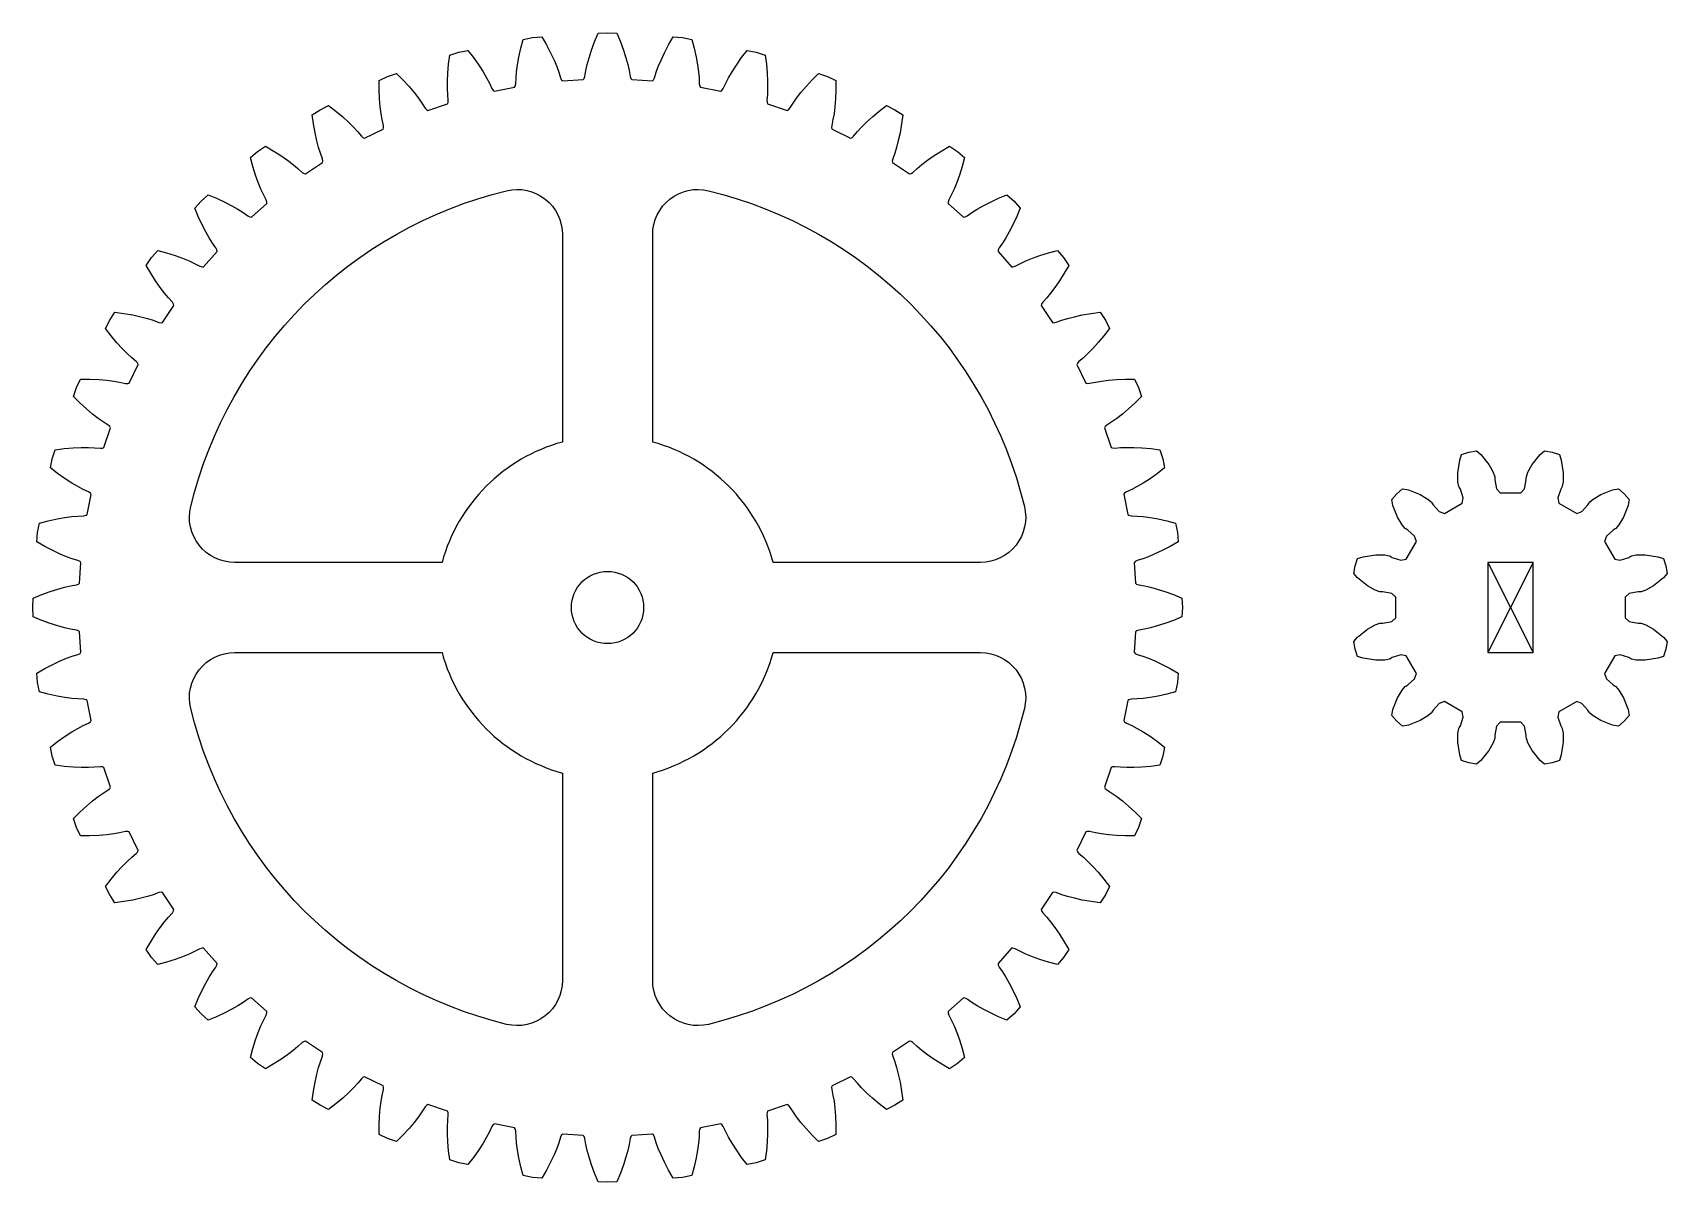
# Model space of a CAD drawing. Header units: millimetres. Extents: x -64 to 117, y -64 to 64.
import ezdxf

# ---------------------------------------------------------------- set-up
doc = ezdxf.new("R2010")
doc.units = ezdxf.units.MM
doc.layers.get('0').update_dxf_attribs({"linetype": 'CONTINUOUS'})

msp = doc.modelspace()

# ---------------------------------------------------------------- linework, layer by layer
for p, q in [((102.5, 5), (97.5, 5)), ((97.5, 5), (97.5, -5)), ((102.5, 5), (97.5, -5)), ((97.5, 5), (102.5, -5)), ((102.5, -5), (102.5, 5)), ((97.5, -5), (102.5, -5))]:
    msp.add_line(p, q)
for points in [[(61.427961, 6.304764), (60.622631, 5.926991), (59.903221, 5.62706), (59.274791, 5.396687), (58.645501, 5.196689), (58.421311, 5.083817), (58.318481, 4.966369), (58.467411, 2.694127), (58.584691, 2.591098), (58.821691, 2.508468), (59.471711, 2.392316), (60.124831, 2.245948), (60.877231, 2.042484), (61.724991, 1.773032), (62.663561, 1.428968), (63.593131, 1.041433), (63.661231, 0.002917), (63.593131, -1.035599), (62.663561, -1.423134), (61.724991, -1.767199), (60.877231, -2.036624), (60.124831, -2.240088), (59.471711, -2.386456), (58.821691, -2.502634), (58.584691, -2.585264), (58.467411, -2.688293), (58.318481, -4.960534), (58.421311, -5.077983), (58.645501, -5.190854), (59.274791, -5.390853), (59.903221, -5.621225), (60.622631, -5.921157), (61.427961, -6.298929), (62.313601, -6.762558), (63.184631, -7.268124), (63.116531, -8.30664), (62.913501, -9.327376), (62.913611, -9.328673), (61.941411, -9.591563), (60.965951, -9.810188), (60.090281, -9.966662), (59.317761, -10.070167), (58.651121, -10.130047), (57.991511, -10.160367), (57.745741, -10.211357), (57.616021, -10.298197), (57.171781, -12.531573), (57.258381, -12.661423), (57.465931, -12.802583), (58.063731, -13.083013), (58.656711, -13.393453), (59.330821, -13.784713), (60.079951, -14.264383), (60.897491, -14.839633), (61.695081, -15.454583), (61.492051, -16.475313), (61.157511, -17.460833), (60.159311, -17.594583), (59.163671, -17.683983), (58.275061, -17.724783), (57.495641, -17.727783), (56.826891, -17.700083), (56.168961, -17.644083), (55.918641, -17.662583), (55.778701, -17.731783), (55.046741, -19.888053), (55.115641, -20.028103), (55.302991, -20.195163), (55.859071, -20.551213), (56.406461, -20.936393), (57.023731, -21.412293), (57.703841, -21.985643), (58.439311, -22.662693), (59.149811, -23.376453), (58.815281, -24.361973), (58.354971, -25.295373), (57.347851, -25.298373), (56.349051, -25.257073), (55.462721, -25.181573), (54.689731, -25.081573), (54.030311, -24.966883), (53.385331, -24.825433), (53.134741, -24.811133), (52.986961, -24.861433), (51.979821, -26.903723), (52.029821, -27.051573), (52.193751, -27.241653), (52.698611, -27.667263), (53.191041, -28.120573), (53.740911, -28.672963), (54.340371, -29.330193), (54.981171, -30.097453), (55.592431, -30.897853), (55.132121, -31.831273), (54.553911, -32.696623), (53.555111, -32.567453), (52.570251, -32.396133), (51.701351, -32.205603), (50.948021, -32.005603), (50.309221, -31.805793), (49.688211, -31.581373), (49.441641, -31.534473), (49.288561, -31.565073), (48.023471, -33.458433), (48.053771, -33.611573), (48.191491, -33.821413), (48.636471, -34.309253), (49.065521, -34.822963), (49.538591, -35.442433), (50.047131, -36.172263), (50.582301, -37.016603), (51.083861, -37.889933), (50.505651, -38.755283), (49.819441, -39.537763), (48.846041, -39.279343), (47.891971, -38.980923), (47.055381, -38.678603), (46.334591, -38.381983), (45.727341, -38.100513), (45.140941, -37.796963), (44.902601, -37.718263), (44.746841, -37.728563), (43.245431, -39.440583), (43.255531, -39.596363), (43.364701, -39.822373), (43.742191, -40.364163), (44.100521, -40.929473), (44.488681, -41.605373), (44.897611, -42.395343), (45.317991, -43.302303), (45.701261, -44.233643), (45.015061, -45.016113), (44.232591, -45.702313), (43.301241, -45.319063), (42.394281, -44.898673), (41.604311, -44.489733), (40.928411, -44.101583), (40.363091, -43.743263), (39.821321, -43.365753), (39.595301, -43.256613), (39.439521, -43.246513), (37.727501, -44.747923), (37.717101, -44.903683), (37.795801, -45.142023), (38.099351, -45.728413), (38.380821, -46.335663), (38.677441, -47.056463), (38.979751, -47.893053), (39.278161, -48.847113), (39.536591, -49.820513), (38.754121, -50.506733), (37.888771, -51.084933), (37.015431, -50.583383), (36.171101, -50.048213), (35.441261, -49.539663), (34.821801, -49.066613), (34.308091, -48.637563), (33.820231, -48.192563), (33.610391, -48.054843), (33.457261, -48.024543), (31.563911, -49.289643), (31.533311, -49.442713), (31.580211, -49.689303), (31.804631, -50.310303), (32.004431, -50.949083), (32.204431, -51.702433), (32.394961, -52.571323), (32.566291, -53.556183), (32.695441, -54.554993), (31.830101, -55.133213), (30.896691, -55.593503), (30.096281, -54.982233), (29.329031, -54.341443), (28.671811, -53.742003), (28.119401, -53.192123), (27.666081, -52.699673), (27.240481, -52.194823), (27.050421, -52.030893), (26.902551, -51.980893), (24.860271, -52.988033), (24.809971, -53.135803), (24.824371, -53.386393), (24.965801, -54.031393), (25.080511, -54.690783), (25.180511, -55.463793), (25.256011, -56.350123), (25.297311, -57.348923), (25.295311, -58.356033), (24.361901, -58.816353), (23.376401, -59.150893), (22.662621, -58.440383), (21.985573, -57.704923), (21.412222, -57.024803), (20.936315, -56.407533), (20.55115, -55.860143), (20.195086, -55.304063), (20.028045, -55.116713), (19.887977, -55.047813), (17.731711, -55.779773), (17.662541, -55.919713), (17.644071, -56.170043), (17.700111, -56.827953), (17.727771, -57.496713), (17.725971, -58.276123), (17.685121, -59.164723), (17.595711, -60.160383), (17.46196, -61.158573), (16.476452, -61.493113), (15.45571, -61.696153), (14.840778, -60.898563), (14.26552, -60.081033), (13.785846, -59.331893), (13.394581, -58.657783), (13.08416, -58.064803), (12.803725, -57.467003), (12.662567, -57.259463), (12.532693, -57.172863), (10.299335, -57.617103), (10.212495, -57.746823), (10.161505, -57.992593), (10.131185, -58.652203), (10.071315, -59.318853), (9.967803, -60.091383), (9.811322, -60.967043), (9.592714, -61.942513), (9.329817, -62.914693), (8.309074, -63.117733), (7.270563, -63.185833), (6.764999, -62.314803), (6.301373, -61.429163), (5.923584, -60.623823), (5.623655, -59.904413), (5.393289, -59.275983), (5.193283, -58.646693), (5.080422, -58.422513), (4.962964, -58.319673), (2.690727, -58.468603), (2.587696, -58.585893), (2.505066, -58.822883), (2.388909, -59.472913), (2.24254, -60.126033), (2.039079, -60.878433), (1.769639, -61.726183), (1.425579, -62.664763), (1.038033, -63.594323), (-0.000479, -63.662423), (-1.038991, -63.594323), (-1.426537, -62.664763), (-1.770597, -61.726183), (-2.040037, -60.878433), (-2.243498, -60.126033), (-2.389867, -59.472913), (-2.506024, -58.822883), (-2.588654, -58.585893), (-2.691685, -58.468603), (-4.963922, -58.319673), (-5.08138, -58.422513), (-5.194241, -58.646693), (-5.394247, -59.275983), (-5.624613, -59.904413), (-5.924542, -60.623823), (-6.302331, -61.429163), (-6.765957, -62.314803), (-7.271521, -63.185833), (-8.310032, -63.117733), (-9.330775, -62.914693), (-9.593672, -61.942513), (-9.81228, -60.967043), (-9.968761, -60.091383), (-10.072273, -59.318853), (-10.132143, -58.652203), (-10.162463, -57.992593), (-10.213453, -57.746823), (-10.300293, -57.617103), (-12.533651, -57.172863), (-12.663525, -57.259463), (-12.804683, -57.467003), (-13.085118, -58.064803), (-13.395539, -58.657783), (-13.786804, -59.331893), (-14.266478, -60.081033), (-14.841736, -60.898563), (-15.456668, -61.696153), (-16.47741, -61.493113), (-17.462918, -61.158573), (-17.596669, -60.160383), (-17.686079, -59.164723), (-17.726929, -58.276123), (-17.728729, -57.496713), (-17.701069, -56.827953), (-17.645029, -56.170043), (-17.663499, -55.919713), (-17.732669, -55.779773), (-19.888935, -55.047813), (-20.029003, -55.116713), (-20.196044, -55.304063), (-20.552108, -55.860143), (-20.937273, -56.407533), (-21.41318, -57.024803), (-21.986531, -57.704923), (-22.663579, -58.440383), (-23.377356, -59.150893), (-24.362864, -58.816353), (-25.296275, -58.356033), (-25.298575, -57.348923), (-25.257265, -56.350123), (-25.181775, -55.463793), (-25.081815, -54.690783), (-24.967105, -54.031393), (-24.82567, -53.386393), (-24.81131, -53.135803), (-24.86162, -52.988033), (-26.903898, -51.980893), (-27.051766, -52.030893), (-27.24183, -52.194823), (-27.66743, -52.699673), (-28.120749, -53.192123), (-28.673154, -53.742003), (-29.330374, -54.341443), (-30.097626, -54.982233), (-30.898035, -55.593503), (-31.831448, -55.133213), (-32.696792, -54.554993), (-32.567633, -53.556183), (-32.396307, -52.571323), (-32.205773, -51.702433), (-32.005774, -50.949083), (-31.805974, -50.310303), (-31.58156, -49.689303), (-31.53462, -49.442713), (-31.56521, -49.289643), (-33.458561, -48.024543), (-33.611694, -48.054843), (-33.821529, -48.192563), (-34.309387, -48.637563), (-34.823102, -49.066613), (-35.442555, -49.539663), (-36.172395, -50.048213), (-37.016725, -50.583383), (-37.890072, -51.084933), (-38.755416, -50.506733), (-39.537887, -49.820513), (-39.279463, -48.847113), (-38.981053, -47.893053), (-38.678734, -47.056463), (-38.382115, -46.335663), (-38.100646, -45.728413), (-37.797095, -45.142023), (-37.718375, -44.903683), (-37.728715, -44.747923), (-39.440739, -43.246513), (-39.59652, -43.256613), (-39.822538, -43.365753), (-40.364304, -43.743263), (-40.929626, -44.101583), (-41.605525, -44.489733), (-42.395499, -44.898673), (-43.302462, -45.319063), (-44.233803, -45.702313), (-45.016274, -45.016113), (-45.702482, -44.233643), (-45.319211, -43.302303), (-44.898826, -42.395343), (-44.489896, -41.605373), (-44.101734, -40.929473), (-43.743409, -40.364163), (-43.365914, -39.822373), (-43.256753, -39.596363), (-43.246673, -39.440583), (-44.748078, -37.728563), (-44.90384, -37.718263), (-45.142174, -37.796963), (-45.728576, -38.100513), (-46.335831, -38.381983), (-47.056615, -38.678603), (-47.893209, -38.980923), (-48.847283, -39.279343), (-49.820682, -39.537763), (-50.50689, -38.755283), (-51.085094, -37.889933), (-50.58354, -37.016603), (-50.048367, -36.172263), (-49.539825, -35.442433), (-49.06676, -34.822963), (-48.637709, -34.309253), (-48.19273, -33.821413), (-48.055004, -33.611573), (-48.024684, -33.458433), (-49.289782, -31.565073), (-49.442859, -31.534473), (-49.689429, -31.581373), (-50.310436, -31.805793), (-50.949238, -32.005603), (-51.70257, -32.205603), (-52.571467, -32.396133), (-53.556328, -32.567453), (-54.555133, -32.696623), (-55.133335, -31.831273), (-55.593644, -30.897853), (-54.982387, -30.097453), (-54.341585, -29.330193), (-53.742129, -28.672963), (-53.192256, -28.120573), (-52.699824, -27.667263), (-52.194973, -27.241653), (-52.031034, -27.051573), (-51.980984, -26.903723), (-52.988126, -24.861433), (-53.135901, -24.811133), (-53.386491, -24.825433), (-54.031476, -24.966883), (-54.690892, -25.081573), (-55.463885, -25.181573), (-56.350216, -25.257073), (-57.349015, -25.298373), (-58.356133, -25.295373), (-58.816439, -24.361973), (-59.150976, -23.376453), (-58.440472, -22.662693), (-57.705007, -21.985643), (-57.024895, -21.412293), (-56.407625, -20.936393), (-55.860234, -20.551213), (-55.304151, -20.195163), (-55.116807, -20.028103), (-55.047887, -19.888053), (-55.779841, -17.731783), (-55.919784, -17.662583), (-56.170104, -17.644083), (-56.828033, -17.700083), (-57.496778, -17.727783), (-58.276206, -17.724783), (-59.164809, -17.683983), (-60.160454, -17.594583), (-61.158653, -17.460833), (-61.49319, -16.475313), (-61.696226, -15.454583), (-60.898637, -14.839633), (-60.08109, -14.264383), (-59.331959, -13.784713), (-58.657851, -13.393453), (-58.06487, -13.083013), (-57.467067, -12.802583), (-57.259523, -12.661423), (-57.172913, -12.531573), (-57.617156, -10.298197), (-57.746873, -10.211357), (-57.992639, -10.160367), (-58.652254, -10.130047), (-59.31889, -10.070167), (-60.091415, -9.966662), (-60.967085, -9.810188), (-61.94254, -9.591563), (-62.914744, -9.328673), (-63.117783, -8.307937), (-63.185853, -7.269421), (-62.314821, -6.763855), (-61.429181, -6.300225), (-60.623851, -5.922453), (-59.904438, -5.622522), (-59.276013, -5.392149), (-58.646723, -5.19215), (-58.422528, -5.079279), (-58.319705, -4.961831), (-58.468637, -2.689589), (-58.585911, -2.58656), (-58.822916, -2.50393), (-59.472932, -2.387751), (-60.12605, -2.241384), (-60.878454, -2.037919), (-61.726208, -1.768494), (-62.664786, -1.42443), (-63.594354, -1.036895), (-63.662424, 0.001621), (-63.594354, 1.040137), (-62.664786, 1.427673), (-61.726208, 1.771737), (-60.878454, 2.041188), (-60.12605, 2.244653), (-59.472932, 2.39102), (-58.822916, 2.507173), (-58.585911, 2.589803), (-58.468637, 2.692832), (-58.319705, 4.965073), (-58.422528, 5.082522), (-58.646723, 5.195393), (-59.276013, 5.395392), (-59.904438, 5.625764), (-60.623851, 5.925696), (-61.429181, 6.303468), (-62.314821, 6.767097), (-63.185853, 7.272663), (-63.117783, 8.311179), (-62.914744, 9.331915), (-61.94254, 9.594832), (-60.967085, 9.813431), (-60.091415, 9.969905), (-59.31889, 10.07341), (-58.652254, 10.13329), (-57.992639, 10.16361), (-57.746873, 10.21459), (-57.617156, 10.30143), (-57.172913, 12.534804), (-57.259523, 12.664688), (-57.467067, 12.805844), (-58.06487, 13.086275), (-58.657851, 13.396685), (-59.331959, 13.78795), (-60.08109, 14.26764), (-60.898637, 14.842897), (-61.696226, 15.457815), (-61.49319, 16.478551), (-61.158653, 17.464071), (-60.160454, 17.597818), (-59.164809, 17.687218), (-58.276206, 17.728068), (-57.496778, 17.730668), (-56.828033, 17.703018), (-56.170104, 17.646978), (-55.919784, 17.665498), (-55.779841, 17.734658), (-55.047887, 19.890933), (-55.116807, 20.031004), (-55.304151, 20.198035), (-55.860234, 20.554111), (-56.407625, 20.939265), (-57.024895, 21.415171), (-57.705007, 21.988523), (-58.440472, 22.665566), (-59.150976, 23.379359), (-58.816439, 24.364852), (-58.356133, 25.298276), (-57.349015, 25.300876), (-56.350216, 25.259576), (-55.463885, 25.184086), (-54.690892, 25.084126), (-54.031476, 24.969403), (-53.386491, 24.827983), (-53.135901, 24.813693), (-52.988126, 24.864013), (-51.980984, 26.906279), (-52.031034, 27.054154), (-52.194973, 27.244205), (-52.699824, 27.669813), (-53.192256, 28.123124), (-53.742129, 28.675548), (-54.341585, 29.332746), (-54.982387, 30.100011), (-55.593644, 30.900429), (-55.133335, 31.833826), (-54.555133, 32.699161), (-53.556328, 32.570002), (-52.571467, 32.398685), (-51.70257, 32.208158), (-50.949238, 32.00816), (-50.310436, 31.808346), (-49.689429, 31.583953), (-49.442859, 31.536993), (-49.289782, 31.567603), (-48.024684, 33.460932), (-48.055004, 33.614063), (-48.19273, 33.823901), (-48.637709, 34.311758), (-49.06676, 34.825473), (-49.539825, 35.444926), (-50.048367, 36.174766), (-50.58354, 37.019097), (-51.085094, 37.892444), (-50.50689, 38.757787), (-49.820682, 39.540258), (-48.847283, 39.281832), (-47.893209, 38.983424), (-47.056615, 38.681106), (-46.335831, 38.384487), (-45.728576, 38.103015), (-45.142174, 37.799467), (-44.90384, 37.720737), (-44.748078, 37.731087), (-43.246673, 39.44311), (-43.256753, 39.598889), (-43.365914, 39.824909), (-43.743409, 40.366673), (-44.101734, 40.931995), (-44.489896, 41.607897), (-44.898826, 42.397871), (-45.319211, 43.304834), (-45.702482, 44.236175), (-45.016274, 45.018643), (-44.233803, 45.704851), (-43.302462, 45.321583), (-42.395499, 44.901195), (-41.605525, 44.492265), (-40.929626, 44.104103), (-40.364304, 43.745778), (-39.822538, 43.368284), (-39.59652, 43.259124), (-39.440739, 43.249044), (-37.728715, 44.750448), (-37.718375, 44.906209), (-37.797095, 45.144543), (-38.100646, 45.730944), (-38.382115, 46.338202), (-38.678734, 47.058985), (-38.981053, 47.895577), (-39.279463, 48.849651), (-39.537887, 49.823053), (-38.755416, 50.509261), (-37.890072, 51.087462), (-37.016725, 50.58591), (-36.172395, 50.050738), (-35.442555, 49.542193), (-34.823102, 49.069128), (-34.309387, 48.64008), (-33.821529, 48.195101), (-33.611694, 48.057372), (-33.458561, 48.027052), (-31.56521, 49.292147), (-31.53462, 49.445227), (-31.58156, 49.691795), (-31.805974, 50.312803), (-32.005774, 50.951603), (-32.205773, 51.704938), (-32.396307, 52.573832), (-32.567633, 53.558696), (-32.696792, 54.557498), (-31.831448, 55.135702), (-30.898035, 55.596009), (-30.097626, 54.984752), (-29.330374, 54.34395), (-28.673154, 53.744494), (-28.120749, 53.194624), (-27.66743, 52.702192), (-27.24183, 52.197341), (-27.051766, 52.033402), (-26.903898, 51.983352), (-24.86162, 52.990494), (-24.81131, 53.138269), (-24.82567, 53.388856), (-24.967105, 54.033841), (-25.081815, 54.693257), (-25.181775, 55.46625), (-25.257265, 56.352583), (-25.298575, 57.351383), (-25.296275, 58.358498), (-24.362864, 58.818807), (-23.377356, 59.153341), (-22.663579, 58.442839), (-21.986531, 57.707372), (-21.41318, 57.02726), (-20.937273, 56.40999), (-20.552108, 55.862601), (-20.196044, 55.306516), (-20.029003, 55.119173), (-19.888935, 55.050253), (-17.732669, 55.782207), (-17.663499, 55.922153), (-17.645029, 56.17247), (-17.701069, 56.830399), (-17.728729, 57.499146), (-17.726929, 58.278574), (-17.686079, 59.167175), (-17.596669, 60.162823), (-17.462918, 61.161022), (-16.47741, 61.495556), (-15.456668, 61.698594), (-14.841736, 60.901003), (-14.266478, 60.083456), (-13.786804, 59.334325), (-13.395539, 58.660217), (-13.085118, 58.067238), (-12.804683, 57.469436), (-12.663525, 57.261892), (-12.533651, 57.175282), (-10.300293, 57.619523), (-10.213453, 57.749243), (-10.162463, 57.995009), (-10.132143, 58.654623), (-10.072273, 59.321257), (-9.968761, 60.093785), (-9.81228, 60.969452), (-9.593672, 61.94491), (-9.330775, 62.917111), (-8.310032, 63.12015), (-7.271521, 63.18822), (-6.765957, 62.317191), (-6.302331, 61.431551), (-5.924542, 60.62622), (-5.624613, 59.906808), (-5.394247, 59.278383), (-5.194241, 58.64909), (-5.08138, 58.424898), (-4.963922, 58.322075), (-2.691685, 58.471004), (-2.588654, 58.588278), (-2.506024, 58.825286), (-2.389867, 59.475299), (-2.243498, 60.128417), (-2.040037, 60.880824), (-1.770597, 61.728578), (-1.426537, 62.667155), (-1.038991, 63.596724), (-0.000479, 63.664794), (1.038033, 63.596724), (1.425579, 62.667155), (1.769639, 61.728578), (2.039079, 60.880824), (2.24254, 60.128417), (2.388909, 59.475299), (2.505059, 58.826593), (2.587689, 58.589585), (2.690721, 58.472311), (4.962958, 58.323382), (5.080416, 58.426205), (5.193276, 58.650397), (5.393283, 59.27969), (5.623649, 59.908115), (5.923578, 60.627527), (6.301367, 61.432858), (6.764993, 62.318498), (7.270556, 63.189527), (8.309068, 63.121457), (9.32981, 62.918418), (9.592708, 61.946217), (9.811316, 60.970759), (9.967796, 60.095092), (10.071309, 59.322564), (10.131179, 58.65593), (10.161499, 57.996316), (10.212489, 57.75055), (10.299329, 57.62083), (12.532687, 57.176589), (12.662561, 57.263199), (12.803719, 57.470743), (13.084154, 58.068545), (13.394574, 58.661524), (13.78584, 59.335632), (14.265514, 60.084763), (14.840772, 60.90231), (15.455703, 61.699901), (16.476446, 61.496863), (17.461954, 61.162329), (17.595704, 60.16413), (17.685124, 59.168482), (17.725964, 58.279881), (17.727764, 57.500453), (17.700104, 56.831706), (17.644064, 56.173777), (17.662534, 55.92346), (17.731704, 55.783514), (19.88797, 55.05156), (20.028038, 55.12048), (20.195078, 55.307823), (20.551143, 55.863909), (20.936307, 56.411297), (21.412214, 57.028567), (21.985565, 57.708679), (22.662613, 58.444146), (23.376391, 59.154648), (24.361901, 58.820114), (25.295311, 58.359805), (25.297311, 57.35269), (25.256011, 56.35389), (25.180511, 55.467557), (25.080511, 54.694564), (24.965801, 54.035148), (24.824361, 53.390163), (24.809961, 53.139576), (24.860261, 52.991801), (26.902541, 51.984659), (27.050401, 52.034709), (27.240471, 52.198648), (27.666071, 52.703499), (28.119391, 53.195931), (28.671791, 53.745801), (29.329011, 54.345257), (30.096261, 54.986059), (30.896671, 55.597316), (31.830091, 55.13701), (32.695431, 54.558805), (32.566271, 53.560003), (32.394941, 52.575139), (32.204411, 51.706245), (32.004411, 50.95291), (31.804611, 50.314111), (31.580201, 49.693102), (31.533301, 49.446534), (31.563901, 49.293454), (33.457251, 48.028359), (33.610381, 48.058679), (33.820221, 48.196408), (34.308071, 48.641387), (34.821791, 49.070435), (35.441241, 49.5435), (36.171081, 50.052045), (37.015411, 50.587217), (37.888761, 51.08877), (38.754101, 50.510568), (39.536571, 49.82436), (39.278151, 48.850958), (38.979741, 47.896884), (38.677421, 47.060293), (38.380801, 46.339509), (38.099331, 45.732251), (37.795781, 45.14585), (37.717081, 44.907516), (37.727381, 44.751755), (39.439411, 43.250351), (39.595191, 43.260431), (39.821201, 43.369591), (40.362971, 43.747085), (40.928291, 44.10541), (41.604191, 44.493572), (42.394171, 44.902502), (43.301131, 45.32289), (44.232471, 45.706158), (45.014941, 45.01995), (45.701151, 44.237482), (45.317881, 43.306141), (44.897491, 42.399178), (44.488561, 41.609204), (44.100401, 40.933302), (43.742081, 40.36798), (43.364581, 39.826217), (43.255421, 39.600196), (43.245321, 39.444417), (44.746721, 37.732394), (44.902491, 37.722044), (45.140821, 37.800774), (45.727221, 38.104322), (46.334481, 38.385794), (47.055261, 38.682413), (47.891851, 38.984731), (48.845931, 39.283139), (49.819331, 39.541565), (50.505541, 38.759094), (51.083741, 37.893751), (50.582191, 37.020404), (50.047011, 36.176073), (49.538471, 35.446233), (49.065411, 34.82678), (48.636351, 34.313065), (48.191381, 33.825208), (48.053651, 33.61537), (48.023351, 33.462239), (49.288451, 31.5689), (49.441531, 31.53829), (49.688101, 31.58525), (50.309101, 31.809643), (50.947901, 32.009456), (51.701241, 32.209455), (52.570131, 32.399981), (53.554991, 32.571309), (54.553801, 32.700468), (55.132001, 31.835122), (55.592311, 30.901725), (54.981051, 30.101308), (54.340251, 29.334042), (53.740801, 28.676844), (53.190921, 28.12442), (52.698491, 27.67111), (52.193641, 27.245501), (52.029701, 27.055451), (51.979701, 26.907575), (52.986841, 24.865309), (53.134611, 24.814989), (53.385201, 24.829279), (54.030191, 24.970699), (54.689601, 25.085422), (55.462601, 25.185382), (56.348931, 25.260872), (57.347731, 25.302172), (58.354841, 25.299572), (58.815151, 24.366149), (59.149691, 23.380655), (58.439181, 22.666862), (57.703721, 21.98982), (57.023611, 21.416468), (56.406341, 20.940562), (55.858941, 20.555408), (55.302861, 20.199332), (55.115521, 20.0323), (55.046621, 19.89223), (55.778571, 17.735955), (55.918521, 17.666795), (56.168841, 17.648275), (56.826771, 17.704315), (57.495511, 17.731965), (58.274941, 17.729365), (59.163541, 17.688515), (60.159191, 17.599115), (61.157391, 17.465368), (61.491921, 16.479848), (61.694961, 15.459112), (60.897371, 14.844194), (60.079821, 14.268936), (59.330691, 13.789247), (58.656581, 13.397981), (58.063601, 13.087572), (57.465801, 12.80714), (57.258261, 12.665985), (57.171661, 12.536101), (57.615911, 10.302726), (57.745621, 10.215886), (57.991391, 10.164896), (58.651011, 10.134576), (59.317641, 10.074706), (60.090171, 9.971201), (60.965841, 9.814726), (61.941291, 9.596127), (62.913501, 9.333211), (63.116531, 8.312475), (63.184631, 7.273959), (62.313601, 6.768393)], [(98.24877, 14.478368), (98.26237, 14.391298), (98.25737, 14.132006), (98.45618, 13.151434), (98.86277, 12.683333), (101.13988, 12.683333), (101.54646, 13.151434), (101.74528, 14.132006), (101.74028, 14.391298), (101.75388, 14.478368), (101.92528, 14.979515), (102.39435, 15.82986), (103.28108, 16.929521), (103.78102, 17.365925), (104.61492, 17.218896), (105.41062, 16.929283), (105.62538, 16.301374), (105.84348, 14.90567), (105.82458, 13.934729), (105.72245, 13.415008), (105.69065, 13.332798), (105.55662, 13.110759), (105.23851, 12.162149), (105.35657, 11.553475), (107.32861, 10.41492), (107.91476, 10.617009), (108.57723, 11.366811), (108.70249, 11.593903), (108.75779, 11.662513), (109.1568, 12.01081), (109.98819, 12.512698), (111.30596, 13.021677), (111.95712, 13.149656), (112.60578, 12.605355), (113.15007, 11.956703), (113.0221, 11.305537), (112.51313, 9.987779), (112.01124, 9.156379), (111.66294, 8.757361), (111.59434, 8.702041), (111.36726, 8.576761), (110.61746, 7.914297), (110.41537, 7.328139), (111.55393, 5.35612), (112.1626, 5.238036), (113.11121, 5.556171), (113.33323, 5.690183), (113.41543, 5.721933), (113.93513, 5.824089), (114.90609, 5.843139), (116.30179, 5.625043), (116.9297, 5.41028), (117.21931, 4.614572), (117.36635, 3.780685), (116.92994, 3.280728), (115.83028, 2.394004), (114.97993, 1.92495), (114.47879, 1.753527), (114.39169, 1.740037), (114.1324, 1.745037), (113.15182, 1.546229), (112.68373, 1.139644), (112.68373, -1.137466), (113.15182, -1.544051), (114.1324, -1.742859), (114.39169, -1.737859), (114.47879, -1.751349), (114.97993, -1.922746), (115.83028, -2.391825), (116.92994, -3.27855), (117.36635, -3.77848), (117.21931, -4.612394), (116.9297, -5.408102), (116.30179, -5.622838), (114.90609, -5.84096), (113.93513, -5.82191), (113.41543, -5.719781), (113.33323, -5.688031), (113.11121, -5.553993), (112.1626, -5.235885), (111.55393, -5.353942), (110.41537, -7.325987), (110.61746, -7.912145), (111.36726, -8.574609), (111.59434, -8.699862), (111.66294, -8.755212), (112.01124, -9.154204), (112.51313, -9.985604), (113.0221, -11.303388), (113.15007, -11.954537), (112.60578, -12.603207), (111.95712, -13.147487), (111.30596, -13.019537), (109.98819, -12.510557), (109.1568, -12.008667), (108.75779, -11.660367), (108.70249, -11.591727), (108.57723, -11.364661), (107.91476, -10.614859), (107.32861, -10.41277), (105.35657, -11.551325), (105.23851, -12.160002), (105.55662, -13.108612), (105.69065, -13.330622), (105.72245, -13.412822), (105.82458, -13.932512), (105.84348, -14.903482), (105.62538, -16.299182), (105.41062, -16.927092), (104.61492, -17.216702), (103.78102, -17.363732), (103.28108, -16.927332), (102.39435, -15.827672), (101.92528, -14.977322), (101.75388, -14.476182), (101.74028, -14.389082), (101.74528, -14.129812), (101.54646, -13.149212), (101.13988, -12.681112), (98.86277, -12.681112), (98.45618, -13.149212), (98.25737, -14.129812), (98.26237, -14.389082), (98.24877, -14.476182), (98.07737, -14.977322), (97.6083, -15.827672), (96.72157, -16.927332), (96.22163, -17.363732), (95.38772, -17.216702), (94.59203, -16.927092), (94.37727, -16.299182), (94.15916, -14.903482), (94.17806, -13.932512), (94.28019, -13.412822), (94.31199, -13.330622), (94.44602, -13.108612), (94.76413, -12.160002), (94.64607, -11.551325), (92.67403, -10.41277), (92.08787, -10.614859), (91.4254, -11.364661), (91.30014, -11.591727), (91.24484, -11.660367), (90.84583, -12.008667), (90.01444, -12.510557), (88.69667, -13.019537), (88.0455, -13.147487), (87.39685, -12.603207), (86.85256, -11.954537), (86.98053, -11.303388), (87.48949, -9.985604), (87.99139, -9.154204), (88.33969, -8.755212), (88.40829, -8.699862), (88.63537, -8.574609), (89.38517, -7.912145), (89.58726, -7.325987), (88.4487, -5.353942), (87.84003, -5.235885), (86.89141, -5.553993), (86.66939, -5.688031), (86.58719, -5.719781), (86.06748, -5.82191), (85.09653, -5.84096), (83.70083, -5.622838), (83.07292, -5.408102), (82.78331, -4.612394), (82.63627, -3.77848), (83.07267, -3.27855), (84.17234, -2.391825), (85.02269, -1.922746), (85.52383, -1.751349), (85.61093, -1.737859), (85.87022, -1.742859), (86.85079, -1.544051), (87.31889, -1.137466), (87.31889, 1.139644), (86.85079, 1.546229), (85.87022, 1.745037), (85.61093, 1.740037), (85.52383, 1.753527), (85.02269, 1.92495), (84.17234, 2.394004), (83.07267, 3.280728), (82.63627, 3.780685), (82.78331, 4.614572), (83.07292, 5.41028), (83.70083, 5.625043), (85.09653, 5.843139), (86.06748, 5.824089), (86.58719, 5.721933), (86.66939, 5.690183), (86.89141, 5.556171), (87.84003, 5.238036), (88.4487, 5.35612), (89.58726, 7.328139), (89.38517, 7.914297), (88.63537, 8.576761), (88.40829, 8.702041), (88.33969, 8.757361), (87.99139, 9.156379), (87.48949, 9.987779), (86.98053, 11.305537), (86.85256, 11.956703), (87.39685, 12.605355), (88.0455, 13.149656), (88.69667, 13.021677), (90.01444, 12.512698), (90.84583, 12.01081), (91.24484, 11.662513), (91.30014, 11.593903), (91.4254, 11.366811), (92.08787, 10.617009), (92.67403, 10.41492), (94.64607, 11.553475), (94.76413, 12.162149), (94.44602, 13.110759), (94.31199, 13.332798), (94.28019, 13.415008), (94.17806, 13.934729), (94.15916, 14.90567), (94.37727, 16.301374), (94.59203, 16.929283), (95.38772, 17.218896), (96.22163, 17.365925), (96.72157, 16.929521), (97.6083, 15.82986), (98.07737, 14.979515)]]:
    msp.add_lwpolyline(points, close=True)
for points in [[(-11.176471, 46.1664, -0.4856222281), (-5, 41.306779), (-5, 18.330303, 0.2655419733), (-18.330303, 5), (-41.306779, 5, -0.4856222281), (-46.1664, 11.176471, -0.2810029504)], [(5, 41.306779, -0.4856222281), (11.176471, 46.1664, -0.2810029504), (46.1664, 11.176471, -0.4856222281), (41.306779, 5), (18.330303, 5, 0.2655419733), (5, 18.330303)], [(-46.1664, -11.176471, -0.4856222281), (-41.306779, -5), (-18.330303, -5, 0.2655419733), (-5, -18.330303), (-5, -41.306779, -0.4856222281), (-11.176471, -46.1664, -0.2810029504)], [(11.176471, -46.1664, -0.4856222281), (5, -41.306779), (5, -18.330303, 0.2655419733), (18.330303, -5), (41.306779, -5, -0.4856222281), (46.1664, -11.176471, -0.2810029504)]]:
    msp.add_lwpolyline(points, format="xyb", close=True)
msp.add_circle((0, 0), 4)

doc.saveas('drawing.dxf')
